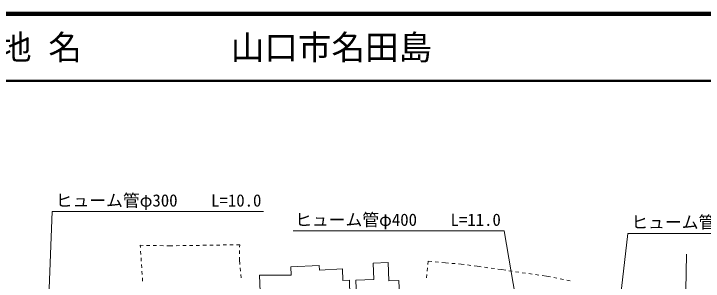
# Model space of a CAD drawing. Units: millimetres, scale not verified. Extents: x 40000 to 680000, y 20000 to 380000.
# Drawn here: x 372734 to 475366, y 340190 to 380000 of the extents above; entities that cross this region are included whole.
import ezdxf
from ezdxf.enums import TextEntityAlignment as Align

# ---------------------------------------------------------------- set-up
doc = ezdxf.new("R2010")
doc.units = ezdxf.units.MM
doc.header["$LTSCALE"] = 1000
for name, color, linetype, lineweight in [('M-BGD', 7, 'Continuous', 13), ('M-STR-HTXT', 7, 'Continuous', 13), ('M-TTL', 2, 'Continuous', 140), ('M-TTL-LINE', 7, 'Continuous', 50)]:
    doc.layers.add(name, color=color, linetype=linetype, lineweight=lineweight)
doc.layers.add('M-TTL-TXT', color=7, linetype='Continuous')
doc.styles.add('ＭＳ ゴシック', font='')
doc.styles.get('ＭＳ ゴシック').set_extended_font_data('MS Gothic')

msp = doc.modelspace()

# ---------------------------------------------------------------- linework, layer by layer
at = {"layer": 'M-BGD'}
for p, q in [((392000, 345527), (391561, 345534)), ((391561, 345534), (391584, 345185)), ((393000, 345510), (392500, 345518)), ((394000, 345494), (393500, 345502)), ((395000, 345477), (394500, 345486)), ((395938, 345462), (395500, 345469)), ((396400, 345469), (395938, 345462)), ((397400, 345485), (396900, 345477)), ((398400, 345500), (397900, 345492)), ((399400, 345516), (398900, 345508)), ((400400, 345531), (399900, 345523)), ((401400, 345547), (400900, 345539)), ((402400, 345562), (401900, 345554)), ((403400, 345578), (402900, 345570)), ((404399, 345593), (403899, 345585)), ((405399, 345609), (404899, 345601)), ((406361, 345623), (405899, 345616)), ((406355, 345261), (406361, 345623)), ((391617, 344687), (391650, 344188)), ((406339, 344261), (406347, 344761)), ((391683, 343689), (391715, 343190)), ((406325, 343399), (406331, 343761)), ((406397, 342661), (406325, 343399)), ((434436, 343166), (434380, 342668)), ((434982, 343113), (434436, 343166)), ((435977, 343016), (435479, 343064)), ((437020, 342915), (436475, 342968)), ((437438, 342882), (437020, 342915)), ((438435, 342806), (437937, 342844)), ((391748, 342691), (391781, 342192)), ((406492, 341665), (406444, 342163)), ((434324, 342171), (434267, 341674)), ((439352, 342735), (438934, 342767)), ((439793, 342675), (439352, 342735)), ((440784, 342540), (440288, 342607)), ((441720, 342412), (441279, 342472)), ((442294, 342333), (441720, 342412)), ((443284, 342195), (442789, 342264)), ((444275, 342058), (443779, 342127)), ((445344, 341910), (444770, 341989)), ((445959, 341821), (445344, 341910)), ((391814, 341693), (391847, 341194)), ((406588, 340670), (406540, 341168)), ((434211, 341177), (434155, 340680)), ((446949, 341677), (446454, 341749)), ((447938, 341533), (447443, 341605)), ((448928, 341390), (448433, 341461)), ((449917, 341246), (449423, 341318)), ((450907, 341102), (450412, 341174)), ((452017, 340941), (451402, 341031)), ((452613, 340826), (452017, 340941)), ((391880, 340695), (391912, 340196)), ((453595, 340635), (453104, 340731)), ((454577, 340445), (454086, 340540)), ((455558, 340255), (455068, 340350))]:
    msp.add_line(p, q, dxfattribs=at)
msp.add_lwpolyline([(472849, 302569), (472885, 303143), (472742, 321531), (472688, 333425), (472881, 344224)], dxfattribs=at)
for points in [[(423629, 340337), (424121, 329478), (430512, 329768), (430035, 340289), (428589, 340224), (428464, 342972), (426231, 342870), (426341, 340460)], [(409319, 341076), (409698, 331254), (416120, 331487), (416084, 330913), (422901, 331164), (422686, 340349), (421717, 340313), (421673, 342009), (418228, 341811), (418192, 342511), (413994, 342314), (414030, 341076)]]:
    msp.add_lwpolyline(points, close=True, dxfattribs=at)
at = {"layer": 'M-STR-HTXT'}
for p, q in [((376810, 309036), (378461, 350548)), ((378461, 350548), (409911, 350548)), ((445752, 347677), (414302, 347677)), ((452802, 305897), (445752, 347677)), ((459368, 305107), (464149, 347310)), ((464149, 347310), (495599, 347310))]:
    msp.add_line(p, q, dxfattribs=at)
at = {"layer": 'M-TTL'}
msp.add_line((680000, 380000), (40000, 380000), dxfattribs=at)
at = {"layer": 'M-TTL-LINE'}
msp.add_line((40000, 370000), (680000, 370000), dxfattribs=at)

# ---------------------------------------------------------------- texts
at = {"layer": 'M-STR-HTXT', "style": 'ＭＳ ゴシック'}
for s, p in [('ヒューム管φ300\u3000\u3000L=10.0', (394286, 350748)), ('ヒューム管φ400\u3000\u3000L=11.0', (429927, 347877)), ('ヒューム管φ400\u3000\u3000L=11.0', (479974, 347510))]:
    msp.add_text(s, height=1833, dxfattribs=at).set_placement(p, align=Align.BOTTOM_CENTER)
at = {"layer": 'M-TTL-TXT', "style": 'ＭＳ ゴシック'}
for s, p in [('地 名', (370380, 375000)), ('山口市名田島', (405024, 375000))]:
    msp.add_text(s, height=3666, dxfattribs=at).set_placement(p, align=Align.MIDDLE_LEFT)

doc.saveas('drawing.dxf')
